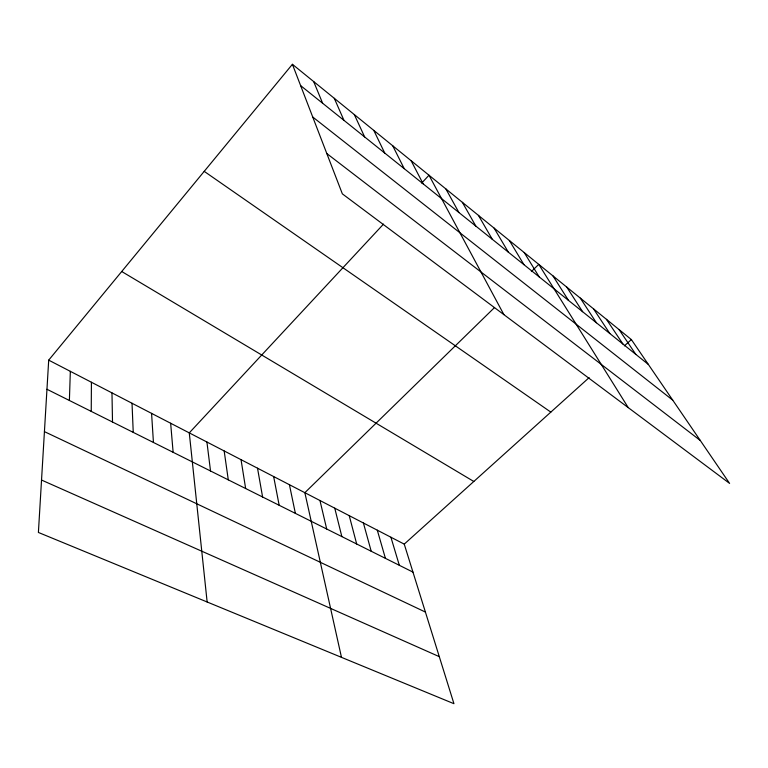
<?xml version="1.0" encoding="UTF-8"?>
<svg xmlns="http://www.w3.org/2000/svg" width="768" height="768" viewBox="0 0 768 768"><rect width="100%" height="100%" fill="white"/><g stroke="black" fill="none" stroke-linecap="round" stroke-linejoin="round"><path stroke-width="1.15" d="M91.238 411.389L91.421 382.253M69.389 400.474L70.339 371.338M48.701 360.144L38.4 532.454L453.946 703.699L404.246 544.128L48.701 360.144L292.406 64.301L631.373 339.581L729.6 483.408L342.355 193.862L292.406 64.301M383.491 224.131L189.274 432.883L207.139 601.997M421.699 183.062L428.995 175.219L503.894 314.64M494.573 307.498L304.858 492.691L341.472 657.35M531.37 271.574L538.762 264.365L628.243 407.626M404.246 544.128L589.104 377.645M624.384 345.869L631.373 339.581M41.53 480.048L439.296 656.659M44.429 431.635L425.414 612.067M46.954 389.27L412.963 572.112M121.709 271.507L473.818 481.478M204.211 171.36L550.829 412.118M326.813 153.542L700.253 440.448M312.73 117.014L672.739 400.157M300.624 85.603L648.336 364.416M619.037 329.558L635.798 354.365M606.422 319.315L622.973 344.074M593.51 308.832L609.84 333.542M580.301 298.099L596.381 322.762M566.784 287.126L582.605 311.712M552.941 275.875L568.483 300.384M524.227 252.566L539.165 276.874M509.347 240.47L523.949 264.672M494.083 228.077L508.33 252.144M478.426 215.366L492.298 239.29M462.374 202.33L475.834 226.099M445.901 188.957L458.928 212.544M411.101 160.685L423.158 183.859M392.707 145.747L404.227 168.672M373.786 130.387L384.73 153.043M354.317 114.576L364.646 136.934M334.291 98.304L343.958 120.346M313.661 81.552L322.627 103.238M390.912 537.226L399.331 565.306M377.299 530.179L385.421 558.346M363.408 522.989L371.203 551.251M349.229 515.654L356.688 544.003M334.752 508.157L341.856 536.592M319.958 500.506L326.707 529.018M289.421 484.704L295.373 513.37M273.648 476.544L279.168 505.277M257.52 468.202L262.598 496.992M241.037 459.667L245.645 488.525M224.17 450.941L228.288 479.856M206.918 442.013L210.528 470.986M170.65 423.245L173.126 452.294M151.574 413.376L153.437 442.464M132.019 403.258L133.238 432.365M111.974 392.89L112.512 422.016"/></g></svg>
